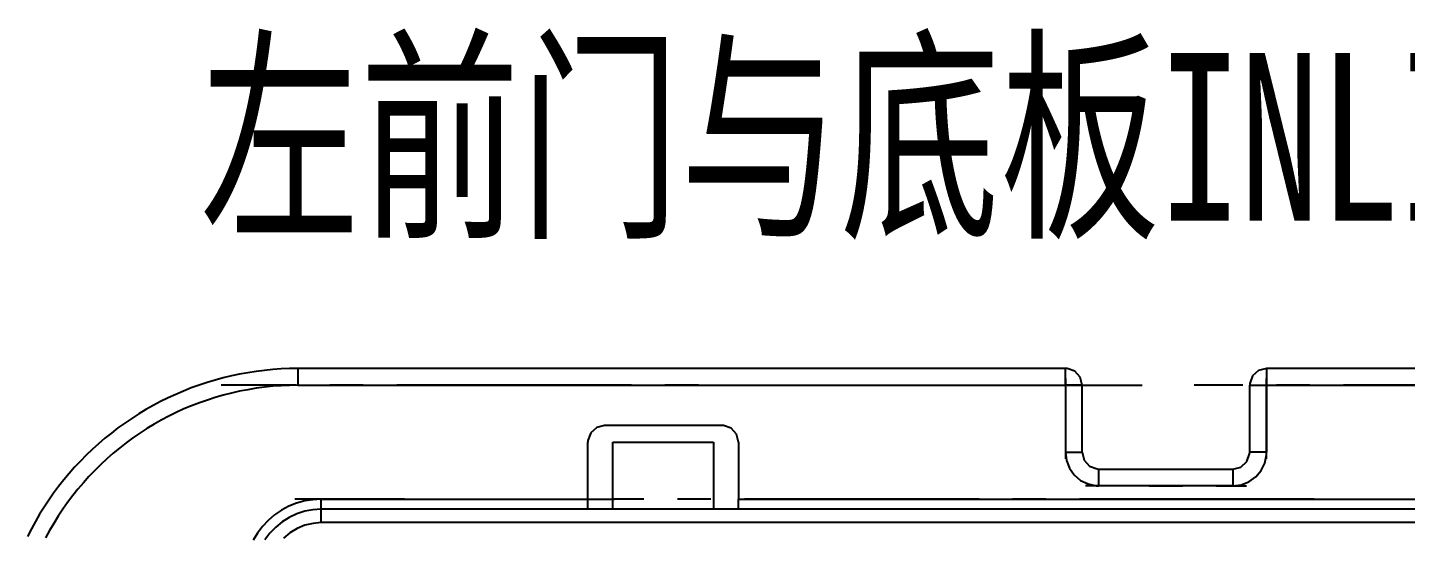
# Model space of a CAD drawing. Header units: inches. Extents: x 47316 to 59086, y 3141 to 11743.
# Drawn here: x 47672.69 to 47713.8, y 8712.55 to 8727.64 of the extents above; entities that cross this region are included whole.
import ezdxf

# ---------------------------------------------------------------- set-up
doc = ezdxf.new("R2010")
doc.units = ezdxf.units.IN
doc.header["$MEASUREMENT"] = 0
doc.styles.add('MtX_SimSun', font='')
doc.styles.get('MtX_SimSun').set_extended_font_data('SimSun')

msp = doc.modelspace()

# ---------------------------------------------------------------- linework, layer by layer
at = {"color": 7, "linetype": 'Continuous', "ltscale": 0.936}
for p, q in [((47679.015, 8717.298), (47678.767, 8717.246)), ((47679.259, 8717.34), (47679.015, 8717.298)), ((47679.504, 8717.379), (47679.259, 8717.34)), ((47679.757, 8717.412), (47679.504, 8717.379)), ((47680.002, 8717.436), (47679.757, 8717.412)), ((47680.254, 8717.454), (47680.002, 8717.436)), ((47680.504, 8717.465), (47680.254, 8717.454)), ((47680.754, 8717.467), (47680.504, 8717.465)), ((47680.754, 8717.467), (47680.754, 8716.967)), ((47703.653, 8717.467), (47680.754, 8717.467)), ((47680.754, 8717.467), (47680.754, 8717.467)), ((47703.702, 8717.465), (47703.653, 8717.467)), ((47703.653, 8716.967), (47703.653, 8717.467)), ((47703.931, 8717.384), (47703.702, 8717.465)), ((47704.093, 8717.204), (47703.931, 8717.384)), ((47709.416, 8717.407), (47709.236, 8717.246)), ((47709.653, 8717.467), (47709.416, 8717.407)), ((47731.254, 8717.467), (47709.653, 8717.467)), ((47709.653, 8717.467), (47709.653, 8714.967)), ((47677.572, 8716.886), (47677.34, 8716.793)), ((47677.809, 8716.97), (47677.572, 8716.886)), ((47678.046, 8717.048), (47677.809, 8716.97)), ((47678.286, 8717.121), (47678.046, 8717.048)), ((47678.525, 8717.186), (47678.286, 8717.121)), ((47680.702, 8716.967), (47678.46, 8716.967)), ((47678.767, 8717.246), (47678.525, 8717.186)), ((47679.509, 8716.876), (47679.262, 8716.832)), ((47679.757, 8716.907), (47679.509, 8716.876)), ((47680.002, 8716.936), (47679.757, 8716.907)), ((47680.254, 8716.952), (47680.002, 8716.936)), ((47680.504, 8716.962), (47680.254, 8716.952)), ((47680.754, 8716.967), (47680.504, 8716.962)), ((47680.754, 8716.967), (47703.653, 8716.967)), ((47682.702, 8716.967), (47681.702, 8716.967)), ((47690.702, 8716.967), (47683.705, 8716.967)), ((47692.702, 8716.967), (47691.702, 8716.967)), ((47693.702, 8716.967), (47700.705, 8716.967)), ((47701.702, 8716.967), (47702.705, 8716.967)), ((47703.653, 8717.168), (47703.653, 8714.767)), ((47703.653, 8716.967), (47703.653, 8714.967)), ((47704.155, 8716.967), (47703.653, 8716.967)), ((47703.702, 8716.967), (47705.942, 8716.967)), ((47704.155, 8716.967), (47704.093, 8717.204)), ((47704.155, 8714.967), (47704.155, 8716.967)), ((47708.952, 8716.967), (47707.491, 8716.967)), ((47709.155, 8717.017), (47709.153, 8716.967)), ((47709.153, 8714.967), (47709.153, 8716.967)), ((47709.153, 8716.967), (47731.254, 8716.967)), ((47709.236, 8717.246), (47709.155, 8717.017)), ((47709.653, 8714.767), (47709.653, 8717.168)), ((47710.952, 8716.967), (47709.952, 8716.967)), ((47718.952, 8716.967), (47711.952, 8716.967)), ((47676.658, 8716.48), (47676.439, 8716.363)), ((47676.884, 8716.592), (47676.658, 8716.48)), ((47677.111, 8716.696), (47676.884, 8716.592)), ((47677.34, 8716.793), (47677.111, 8716.696)), ((47677.817, 8716.441), (47677.582, 8716.353)), ((47678.051, 8716.524), (47677.817, 8716.441)), ((47678.288, 8716.6), (47678.051, 8716.524)), ((47678.528, 8716.67), (47678.288, 8716.6)), ((47678.772, 8716.733), (47678.528, 8716.67)), ((47679.015, 8716.787), (47678.772, 8716.733)), ((47679.262, 8716.832), (47679.015, 8716.787)), ((47676.007, 8716.113), (47675.793, 8715.98)), ((47676.22, 8716.243), (47676.007, 8716.113)), ((47676.439, 8716.363), (47676.22, 8716.243)), ((47676.897, 8716.043), (47676.676, 8715.925)), ((47677.124, 8716.152), (47676.897, 8716.043)), ((47677.351, 8716.259), (47677.124, 8716.152)), ((47677.582, 8716.353), (47677.351, 8716.259)), ((47675.384, 8715.694), (47675.187, 8715.537)), ((47675.59, 8715.837), (47675.384, 8715.694)), ((47675.793, 8715.98), (47675.59, 8715.837)), ((47676.246, 8715.673), (47676.038, 8715.537)), ((47676.46, 8715.803), (47676.246, 8715.673)), ((47676.676, 8715.925), (47676.46, 8715.803)), ((47689.668, 8715.707), (47689.489, 8715.545)), ((47689.903, 8715.767), (47689.668, 8715.707)), ((47693.4, 8715.767), (47689.903, 8715.767)), ((47693.455, 8715.764), (47693.4, 8715.767)), ((47693.681, 8715.683), (47693.455, 8715.764)), ((47693.843, 8715.504), (47693.681, 8715.683)), ((47674.804, 8715.22), (47674.619, 8715.05)), ((47674.994, 8715.384), (47674.804, 8715.22)), ((47675.187, 8715.537), (47674.994, 8715.384)), ((47675.629, 8715.248), (47675.431, 8715.095)), ((47675.83, 8715.397), (47675.629, 8715.248)), ((47676.038, 8715.537), (47675.83, 8715.397)), ((47689.489, 8715.545), (47689.405, 8715.316)), ((47689.405, 8715.316), (47689.405, 8715.267)), ((47689.405, 8713.267), (47689.405, 8715.267)), ((47690.153, 8713.267), (47690.153, 8715.267)), ((47690.153, 8715.267), (47693.155, 8715.267)), ((47693.155, 8715.267), (47693.155, 8713.267)), ((47693.903, 8715.267), (47693.843, 8715.504)), ((47693.903, 8715.267), (47693.903, 8713.566)), ((47674.437, 8714.879), (47674.262, 8714.702)), ((47674.619, 8715.05), (47674.437, 8714.879)), ((47675.241, 8714.936), (47675.051, 8714.769)), ((47675.431, 8715.095), (47675.241, 8714.936)), ((47703.653, 8714.967), (47703.684, 8714.72)), ((47703.653, 8714.967), (47704.155, 8714.967)), ((47704.155, 8714.967), (47704.21, 8714.73)), ((47709.067, 8714.689), (47709.15, 8714.918)), ((47709.15, 8714.918), (47709.153, 8714.967)), ((47709.653, 8714.967), (47709.153, 8714.967)), ((47709.601, 8714.644), (47709.65, 8714.889)), ((47709.65, 8714.889), (47709.653, 8714.967)), ((47709.653, 8714.967), (47709.653, 8714.967)), ((47674.09, 8714.519), (47673.924, 8714.332)), ((47674.262, 8714.702), (47674.09, 8714.519)), ((47674.689, 8714.423), (47674.517, 8714.243)), ((47674.869, 8714.6), (47674.689, 8714.423)), ((47675.051, 8714.769), (47674.869, 8714.6)), ((47703.684, 8714.72), (47703.772, 8714.491)), ((47703.772, 8714.491), (47703.918, 8714.29)), ((47704.21, 8714.73), (47704.371, 8714.55)), ((47704.371, 8714.55), (47704.603, 8714.47)), ((47704.603, 8714.47), (47704.653, 8714.465)), ((47704.653, 8713.967), (47704.653, 8714.465)), ((47704.653, 8714.465), (47708.653, 8714.465)), ((47708.653, 8714.465), (47708.887, 8714.524)), ((47708.653, 8714.465), (47708.653, 8713.967)), ((47708.887, 8714.524), (47709.067, 8714.689)), ((47709.332, 8714.233), (47709.491, 8714.423)), ((47709.491, 8714.423), (47709.601, 8714.644)), ((47673.765, 8714.142), (47673.611, 8713.944)), ((47673.924, 8714.332), (47673.765, 8714.142)), ((47674.351, 8714.056), (47674.189, 8713.866)), ((47674.517, 8714.243), (47674.351, 8714.056)), ((47703.918, 8714.29), (47704.108, 8714.126)), ((47704.108, 8714.126), (47704.33, 8714.022)), ((47705.153, 8713.967), (47704.252, 8713.967)), ((47704.33, 8714.022), (47704.575, 8713.967)), ((47704.575, 8713.967), (47704.653, 8713.967)), ((47708.653, 8713.967), (47704.653, 8713.967)), ((47704.653, 8713.967), (47704.653, 8713.967)), ((47706.153, 8713.967), (47707.153, 8713.967)), ((47708.15, 8713.967), (47709.054, 8713.967)), ((47708.653, 8713.967), (47708.897, 8713.996)), ((47708.897, 8713.996), (47709.127, 8714.087)), ((47709.127, 8714.087), (47709.332, 8714.233)), ((47673.463, 8713.743), (47673.317, 8713.537)), ((47673.611, 8713.944), (47673.463, 8713.743)), ((47674.033, 8713.673), (47673.882, 8713.47)), ((47674.189, 8713.866), (47674.033, 8713.673)), ((47683.929, 8713.566), (47680.658, 8713.566)), ((47681.202, 8713.553), (47680.96, 8713.514)), ((47681.452, 8713.566), (47681.202, 8713.553)), ((47681.452, 8713.267), (47681.452, 8713.566)), ((47681.452, 8713.566), (47689.405, 8713.566)), ((47684.929, 8713.566), (47685.926, 8713.566)), ((47686.929, 8713.566), (47690.197, 8713.566)), ((47691.077, 8713.566), (47690.166, 8713.566)), ((47693.077, 8713.566), (47692.077, 8713.566)), ((47693.903, 8713.267), (47693.903, 8713.566)), ((47693.903, 8713.566), (47731.254, 8713.566)), ((47701.077, 8713.566), (47694.08, 8713.566)), ((47703.077, 8713.566), (47702.077, 8713.566)), ((47711.08, 8713.566), (47704.077, 8713.566)), ((47712.077, 8713.566), (47713.08, 8713.566)), ((47673.181, 8713.329), (47673.046, 8713.118)), ((47673.317, 8713.537), (47673.181, 8713.329)), ((47673.739, 8713.267), (47673.601, 8713.058)), ((47673.882, 8713.47), (47673.739, 8713.267)), ((47680.265, 8713.235), (47680.059, 8713.097)), ((47680.486, 8713.355), (47680.265, 8713.235)), ((47680.715, 8713.446), (47680.486, 8713.355)), ((47680.96, 8713.514), (47680.715, 8713.446)), ((47680.96, 8713.207), (47680.723, 8713.129)), ((47681.202, 8713.251), (47680.96, 8713.207)), ((47681.452, 8713.267), (47681.202, 8713.251)), ((47731.254, 8713.267), (47681.452, 8713.267)), ((47681.452, 8712.868), (47681.452, 8713.267)), ((47672.924, 8712.902), (47672.804, 8712.683)), ((47673.046, 8713.118), (47672.924, 8712.902)), ((47673.47, 8712.847), (47673.343, 8712.631)), ((47673.601, 8713.058), (47673.47, 8712.847)), ((47679.697, 8712.751), (47679.543, 8712.553)), ((47679.869, 8712.933), (47679.697, 8712.751)), ((47680.059, 8713.097), (47679.869, 8712.933)), ((47680.09, 8712.73), (47679.918, 8712.55)), ((47680.286, 8712.889), (47680.09, 8712.73)), ((47680.496, 8713.022), (47680.286, 8712.889)), ((47680.723, 8713.129), (47680.496, 8713.022)), ((47680.963, 8712.79), (47680.731, 8712.694)), ((47681.205, 8712.847), (47680.963, 8712.79)), ((47681.452, 8712.868), (47681.205, 8712.847)), ((47731.254, 8712.868), (47681.452, 8712.868)), ((47672.804, 8712.683), (47672.687, 8712.459)), ((47673.343, 8712.631), (47673.223, 8712.412)), ((47679.543, 8712.553), (47679.418, 8712.34)), ((47679.918, 8712.55), (47679.77, 8712.35)), ((47680.517, 8712.564), (47680.327, 8712.405)), ((47680.731, 8712.694), (47680.517, 8712.564))]:
    msp.add_line(p, q, dxfattribs=at)

# ---------------------------------------------------------------- texts
at = {"color": 0, "lineweight": -3, "style": 'MtX_SimSun', "width": 0.7}
msp.add_text('左前门与底板INLINE', height=5, dxfattribs=at).set_placement((47677.83, 8721.879))

doc.saveas('drawing.dxf')
